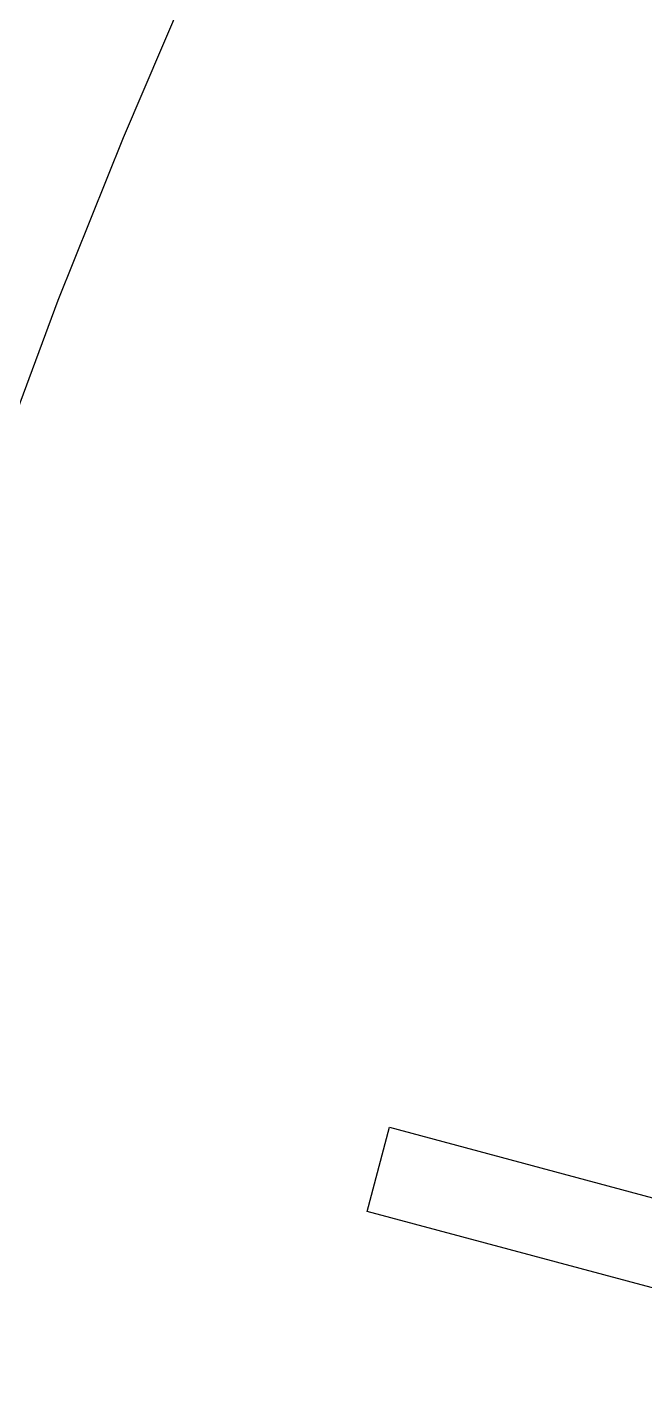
# Model space of a CAD drawing. Header units: metres. Extents: x -53 to 53, y -52 to 53.
# Drawn here: x -42.18 to -38.29, y 9.3 to 17.92 of the extents above; entities that cross this region are included whole.
import ezdxf

# ---------------------------------------------------------------- set-up
doc = ezdxf.new("R2010")
doc.units = ezdxf.units.M

msp = doc.modelspace()

# ---------------------------------------------------------------- linework, layer by layer
for p, q in [((-41.1394, 18.2359), (-41.5746, 17.2207)), ((-41.5746, 17.2207), (-41.9847, 16.1953)), ((-41.9847, 16.1953), (-42.3695, 15.16)), ((-40.0373, 10.4586), (-39.8953, 10.9889)), ((-39.8953, 10.9889), (-35.5679, 9.82935)), ((-35.71, 9.29907), (-40.0373, 10.4586))]:
    msp.add_line(p, q)

doc.saveas('drawing.dxf')
